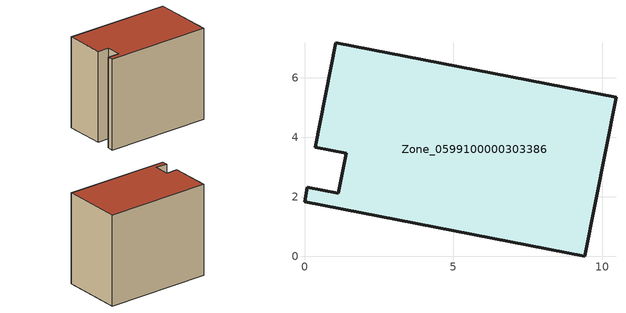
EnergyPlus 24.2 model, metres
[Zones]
Zone_0599100000303386
 floor ground (C_G): 10.47,5.35 9.42,0 0,1.84 0.1,2.33 1.14,2.13 1.4,3.47 0.36,3.67 1.05,7.19 z0
 wall outside (C_F): 9.42,0 10.47,5.35 1.05,7.19 0.36,3.67 1.4,3.47 1.14,2.13 0.1,2.33 0,1.84 9.42,0 z0:8.3
 roof outside (C_R): 0,1.84 9.42,0 10.47,5.35 1.05,7.19 0.36,3.67 1.4,3.47 1.14,2.13 0.1,2.33 z8.3
[BUILDING]
Pand.0599100000303386: North Axis=0; Terrain=City; Loads Convergence Tolerance Value=0.04; Temperature Convergence Tolerance Value=0.4; Solar Distribution=FullExterior; Maximum Number of Warmup Days=25; Minimum Number of Warmup Days=1
[Site:Location]
Rotterdam.The.Hague.AP_ZH_NLD Design_Conditions: Latitude=51.96; Longitude=4.45; Time Zone=1; Elevation=-4.5
[SITE:GROUNDTEMPERATURE:BUILDINGSURFACE]
18, 18, 18, 18, 18, 18, 18, 18, 18, 18, 18, 18
[MATERIAL] Thermal Absorptance=0.9; Solar Absorptance=0.7; Visible Absorptance=0.7
Name | Roughness | Thickness | Conductivity | Density | Specific Heat
G.TI.1975-1991 | MediumSmooth | 0.15 | 0.288461 | 540 | 1210
F.TI.1975-1991 | Rough | 0.3 | 0.230769 | 1920 | 840
R.TI.1975-1991 | MediumRough | 0.2 | 0.153846 | 1500 | 1000
[CONSTRUCTION]
C_G: G.TI.1975-1991
C_F: F.TI.1975-1991
C_R: R.TI.1975-1991
[ZONE]
Zone_0599100000303386: Type=1; Multiplier=1; Ceiling Height=Autocalculate; Volume=Autocalculate; Floor Area=autocalculate; Part of Total Floor Area=Yes
[ZONEINFILTRATION:DESIGNFLOWRATE]
Infil_Zone_0599100000303386: Zone or ZoneList or Space or SpaceList=Zone_0599100000303386; Schedule=AlwaysOn; Design Flow Rate Calculation Method=Flow/Area; Flow Rate per Floor Area=0.003; Constant Term Coefficient=1; Temperature Term Coefficient=0; Velocity Term Coefficient=0; Velocity Squared Term Coefficient=0
[HVACTEMPLATE:ZONE:IDEALLOADSAIRSYSTEM]
Zone_0599100000303386: Maximum Heating Supply Air Temperature=50; Minimum Cooling Supply Air Temperature=13; Maximum Heating Supply Air Humidity Ratio=0.0156; Minimum Cooling Supply Air Humidity Ratio=0.0077; Heating Limit=NoLimit; Cooling Limit=NoLimit; Dehumidification Control Type=ConstantSensibleHeatRatio; Cooling Sensible Heat Ratio=0.7; Dehumidification Setpoint=60; Humidification Control Type=None; Humidification Setpoint=30; Outdoor Air Method=None; Outdoor Air Flow Rate per Person=0.00944; Outdoor Air Flow Rate per Zone Floor Area=0; Outdoor Air Flow Rate per Zone=0; Demand Controlled Ventilation Type=None; Outdoor Air Economizer Type=NoEconomizer; Heat Recovery Type=None; Sensible Heat Recovery Effectiveness=0.7; Latent Heat Recovery Effectiveness=0.65
[ZONECONTROL:THERMOSTAT]
ThermostatControl_Zone_0599100000303386: Zone or ZoneList=Zone_0599100000303386; Control Type Schedule=DualSetpointControlType; Control 1=Thermostat_Zone_0599100000303386; Temperature Difference Between Cutout And Setpoint=0
[THERMOSTATSETPOINT:DUALSETPOINT]
Thermostat_Zone_0599100000303386: Heating Setpoint Temperature Schedule=HeatingSetpoint_Zone_0599100000303386; Cooling Setpoint Temperature Schedule=CoolingSetpoint_Zone_0599100000303386
[SCHEDULE:COMPACT]
HeatingSetpoint_Zone_0599100000303386: Through: 12/31, For: AllDays, Until: 24:00, 21
CoolingSetpoint_Zone_0599100000303386: Through: 12/31, For: AllDays, Until: 24:00, 24
DualSetpointControlType: Through: 12/31, For: AllDays, Until: 24:00, 4
AlwaysOn: Through: 12/31, For: AllDays, Until: 24:00, 1
